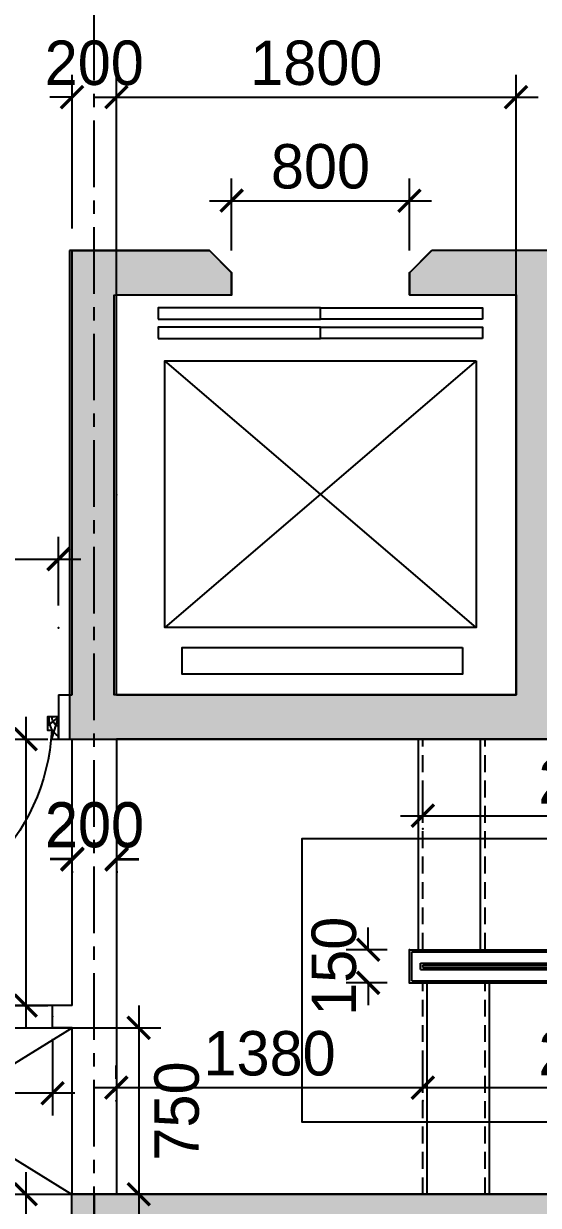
# Model space of a CAD drawing. Header units: inches. Extents: x -844707 to -690155, y -211546 to -175871.
# Drawn here: x -748698 to -746381, y -194963 to -189642 of the extents above; entities that cross this region are included whole.
import ezdxf

# ---------------------------------------------------------------- set-up
doc = ezdxf.new("R2010")
doc.units = ezdxf.units.IN
doc.header["$LTSCALE"] = 48
doc.header["$MEASUREMENT"] = 0
doc.linetypes.add('CENTER', pattern=[2, 1.25, -0.25, 0.25, -0.25])
doc.linetypes.add('Hidden4', pattern=[2.3812, 1.5875, -0.7937])
for name, color, linetype in [('DWGSHARE.com-co-DWGSHARE.com', 72, 'Continuous'), ('DWGSHARE.com-COT-DWGSHARE.com', 2, 'Continuous'), ('DWGSHARE.com-CUA-DWGSHARE.com', 231, 'Continuous'), ('DWGSHARE.com-DIM-DWGSHARE.com', 251, 'Continuous'), ('DWGSHARE.com-duong-DWGSHARE.com', 160, 'Continuous'), ('DWGSHARE.com-HATCH-DWGSHARE.com', 8, 'Continuous'), ('DWGSHARE.com-NET-DWGSHARE.com', 245, 'Continuous'), ('DWGSHARE.com-NETNH-DWGSHARE.com', 154, 'Continuous'), ('DWGSHARE.com-truc-DWGSHARE.com', 250, 'CENTER'), ('DWGSHARE.com-TUONG-DWGSHARE.com', 7, 'Continuous')]:
    doc.layers.add(name, color=color, linetype=linetype)
doc.layers.add('DWGSHARE.com-DefPoints-DWGSHARE.com', color=7, linetype='Continuous', plot=False)
doc.styles.add('VNI-AVO', font='')
doc.styles.get('VNI-AVO').set_extended_font_data('VNI-Avo')
doc.dimstyles.new('tl1-100', dxfattribs={"dimtxt": 200, "dimasz": 100, "dimexe": 100, "dimexo": 100, "dimgap": 50, "dimtad": 1, "dimdec": 0, "dimzin": 0, "dimdsep": 46, "dimtxsty": 'VNI-AVO', "dimblk": 'ARCHTICK', "dimcen": 1, "dimdle": 100, "dimclrd": 256, "dimclre": 256, "dimclrt": 2, "dimadec": 0, "dimazin": 0, "dimtfac": 1, "dimtdec": 0, "dimtix": 1, "dimtofl": 0, "dimtmove": 2, "dimatfit": 3, "dimldrblk": 'ARCHTICK', "dimfxl": 1, "dimtolj": 2, "dimtzin": 0, "dimarcsym": 0})

# ---------------------------------------------------------------- blocks, each defined once
blk = doc.blocks.new('CUA900')
at = {"color": 1}
for p, q in [((-982.7, 0), (-1012.7, 100)), ((-1012.7, 100), (-962.7, 59.3)), ((-12.7, 100), (-62.7, 59.3)), ((-42.7, 0), (-12.7, 100)), ((-42.7, 0), (-82.7, -42.5)), ((-42.7, 0), (-66.8, -60)), ((-127.7, -789), (-127.7, -829)), ((-122.7, -789), (-127.7, -789)), ((-122.7, -789), (-122.7, -829)), ((-92.7, -794), (-122.7, -789)), ((-92.7, -794), (-92.7, -824)), ((-42.7, -779), (-82.7, -801.6)), ((-42.7, -779), (-66.8, -839)), ((-32.7, -794), (-2.7, -789)), ((-32.7, -794), (-32.7, -824)), ((-2.7, -789), (-2.7, -829)), ((-2.7, -789), (2.3, -789)), ((2.3, -789), (2.3, -829)), ((-122.7, -829), (-127.7, -829)), ((-92.7, -824), (-122.7, -829)), ((-82.7, -799), (-92.7, -799)), ((-82.7, -819), (-92.7, -819)), ((-42.7, -799), (-32.7, -799)), ((-42.7, -819), (-32.7, -819)), ((-32.7, -824), (-2.7, -829)), ((-2.7, -829), (2.3, -829))]:
    blk.add_line(p, q, dxfattribs=at)
at = {"color": 3}
for p, q in [((-42.7, 0), (-82.7, 0)), ((-82.7, -60), (-82.7, 0)), ((-42.7, -60), (-42.7, 0)), ((-42.7, -60), (-82.7, -60)), ((-42.7, -779), (-82.7, -779)), ((-82.7, -779), (-82.7, -839)), ((-42.7, -779), (-42.7, -839)), ((-42.7, -839), (-82.7, -839))]:
    blk.add_line(p, q, dxfattribs=at)
for p, q in [((-82.7, -60), (-82.7, -779)), ((-72.7, -60), (-72.7, -779)), ((-62.7, -60), (-62.7, -779)), ((-42.7, -60), (-42.7, -779))]:
    blk.add_line(p, q)
for points in [[(-982.7, 40), (-982.7, 0), (-1012.7, 0), (-1012.7, 100), (-962.7, 100), (-962.7, 40)], [(-42.7, 40), (-42.7, 0), (-12.7, 0), (-12.7, 100), (-62.7, 100), (-62.7, 40)]]:
    blk.add_lwpolyline(points, close=True, dxfattribs=at)
at = {"color": 1}
for centre, radius, start, end in [((-1025.4, 95.6), 41, 288.0428, 6.1388), ((-1066.4, 92.3), 96.3, 303.9098, 4.6078), ((41, 92.3), 96.3, 175.3922, 236.0902), ((0, 95.6), 41, 173.8612, 251.9572), ((-56.7, 86.9), 926.3, 182.8999, 268.389), ((-36.8, -0.8), 39.4, 178.8582, 261.3705), ((-62.7, -21.4), 34.3, 234.3272, 305.7567), ((-52.1, -776.5), 24.2, 186.0418, 292.8937), ((-46.8, -786.5), 42, 211.3101, 275.6269)]:
    blk.add_arc(centre, radius, start, end, dxfattribs=at)
blk = doc.blocks.new('_ArchTick')
at = {"color": 0, "linetype": 'ByBlock', "const_width": 0.15}
blk.add_lwpolyline([(-0.5, -0.5), (0.5, 0.5)], dxfattribs=at)
blk = doc.blocks.new('*D324')
at = {"layer": 'DWGSHARE.com-DefPoints-DWGSHARE.com', "color": 0, "transparency": 16777216}
for p in [(-748540.3, -192052.8), (-749540.3, -192361.7), (-748540.3, -192361.7)]:
    blk.add_point(p, dxfattribs=at)
at = {"layer": 'DWGSHARE.com-DIM-DWGSHARE.com', "lineweight": -2, "transparency": 16777216}
for p, q in [((-749540.3, -192261.7), (-749540.3, -191952.8)), ((-748540.3, -192261.7), (-748540.3, -191952.8)), ((-749640.3, -192052.8), (-748440.3, -192052.8))]:
    blk.add_line(p, q, dxfattribs=at)
at = {"layer": 'DWGSHARE.com-DIM-DWGSHARE.com', "lineweight": -2, "transparency": 16777216, "xscale": 100, "yscale": 100, "zscale": 100, "rotation": 180}
blk.add_blockref('_ArchTick', (-749540.3, -192052.8), dxfattribs=at)
at = {"layer": 'DWGSHARE.com-DIM-DWGSHARE.com', "lineweight": -2, "transparency": 16777216, "xscale": 100, "yscale": 100, "zscale": 100}
blk.add_blockref('_ArchTick', (-748540.3, -192052.8), dxfattribs=at)
at = {"layer": 'DWGSHARE.com-DIM-DWGSHARE.com', "color": 2, "transparency": 16777216, "insert": (-749040.3, -191899.3), "char_height": 200, "attachment_point": 5, "style": 'VNI-AVO'}
blk.add_mtext('\\A2;1000', dxfattribs=at)
blk = doc.blocks.new('*D374')
at = {"layer": 'DWGSHARE.com-DefPoints-DWGSHARE.com', "color": 0, "transparency": 16777216}
for p in [(-746481.3, -189972.8), (-748279.8, -191763.8), (-746481.3, -191763.6)]:
    blk.add_point(p, dxfattribs=at)
at = {"layer": 'DWGSHARE.com-DIM-DWGSHARE.com', "lineweight": -2, "transparency": 16777216}
for p, q in [((-748279.8, -191663.8), (-748279.8, -189872.8)), ((-746481.3, -191663.6), (-746481.3, -189872.8)), ((-748379.8, -189972.8), (-746381.3, -189972.8))]:
    blk.add_line(p, q, dxfattribs=at)
at = {"layer": 'DWGSHARE.com-DIM-DWGSHARE.com', "lineweight": -2, "transparency": 16777216, "xscale": 100, "yscale": 100, "zscale": 100, "rotation": 180}
blk.add_blockref('_ArchTick', (-748279.8, -189972.8), dxfattribs=at)
at = {"layer": 'DWGSHARE.com-DIM-DWGSHARE.com', "lineweight": -2, "transparency": 16777216, "xscale": 100, "yscale": 100, "zscale": 100}
blk.add_blockref('_ArchTick', (-746481.3, -189972.8), dxfattribs=at)
at = {"layer": 'DWGSHARE.com-DIM-DWGSHARE.com', "color": 2, "transparency": 16777216, "insert": (-747380.5, -189819.3), "char_height": 200, "attachment_point": 5, "style": 'VNI-AVO'}
blk.add_mtext('\\A2;1800', dxfattribs=at)
blk = doc.blocks.new('*D391')
at = {"layer": 'DWGSHARE.com-DefPoints-DWGSHARE.com', "color": 0, "transparency": 16777216}
for p in [(-746961.5, -190439), (-747761.5, -190763.6), (-746961.5, -190763.6)]:
    blk.add_point(p, dxfattribs=at)
at = {"layer": 'DWGSHARE.com-DIM-DWGSHARE.com', "lineweight": -2, "transparency": 16777216}
for p, q in [((-747761.5, -190663.6), (-747761.5, -190339)), ((-746961.5, -190663.6), (-746961.5, -190339)), ((-747861.5, -190439), (-746861.5, -190439))]:
    blk.add_line(p, q, dxfattribs=at)
at = {"layer": 'DWGSHARE.com-DIM-DWGSHARE.com', "lineweight": -2, "transparency": 16777216, "xscale": 100, "yscale": 100, "zscale": 100, "rotation": 180}
blk.add_blockref('_ArchTick', (-747761.5, -190439), dxfattribs=at)
at = {"layer": 'DWGSHARE.com-DIM-DWGSHARE.com', "lineweight": -2, "transparency": 16777216, "xscale": 100, "yscale": 100, "zscale": 100}
blk.add_blockref('_ArchTick', (-746961.5, -190439), dxfattribs=at)
at = {"layer": 'DWGSHARE.com-DIM-DWGSHARE.com', "color": 2, "transparency": 16777216, "insert": (-747361.5, -190285.5), "char_height": 200, "attachment_point": 5, "style": 'VNI-AVO'}
blk.add_mtext('\\A2;800', dxfattribs=at)
blk = doc.blocks.new('*D392')
at = {"layer": 'DWGSHARE.com-DefPoints-DWGSHARE.com', "color": 0, "transparency": 16777216}
for p in [(-748279.8, -189972.8), (-748479.8, -190663.6), (-748279.8, -190663.6)]:
    blk.add_point(p, dxfattribs=at)
at = {"layer": 'DWGSHARE.com-DIM-DWGSHARE.com', "lineweight": -2, "transparency": 16777216}
for p, q in [((-748479.8, -190563.6), (-748479.8, -189872.8)), ((-748279.8, -190563.6), (-748279.8, -189872.8)), ((-748479.8, -189972.8), (-748579.8, -189972.8)), ((-748279.8, -189972.8), (-748179.8, -189972.8))]:
    blk.add_line(p, q, dxfattribs=at)
at = {"layer": 'DWGSHARE.com-DIM-DWGSHARE.com', "lineweight": -2, "transparency": 16777216, "xscale": 100, "yscale": 100, "zscale": 100}
blk.add_blockref('_ArchTick', (-748479.8, -189972.8), dxfattribs=at)
at = {"layer": 'DWGSHARE.com-DIM-DWGSHARE.com', "lineweight": -2, "transparency": 16777216, "xscale": 100, "yscale": 100, "zscale": 100, "rotation": 180}
blk.add_blockref('_ArchTick', (-748279.8, -189972.8), dxfattribs=at)
at = {"layer": 'DWGSHARE.com-DIM-DWGSHARE.com', "color": 2, "transparency": 16777216, "insert": (-748379.8, -189819.3), "char_height": 200, "attachment_point": 5, "style": 'VNI-AVO'}
blk.add_mtext('\\A2;200', dxfattribs=at)
blk = doc.blocks.new('*D550')
at = {"layer": 'DWGSHARE.com-DefPoints-DWGSHARE.com', "color": 0, "transparency": 16777216}
for p in [(-749615.3, -192863.6), (-749631.1, -194063.3), (-748688.3, -194063.3)]:
    blk.add_point(p, dxfattribs=at)
at = {"layer": 'DWGSHARE.com-DIM-DWGSHARE.com', "lineweight": -2, "transparency": 16777216}
for p, q in [((-748688.3, -192763.6), (-748688.3, -194163.3)), ((-749515.3, -192863.6), (-748588.3, -192863.6)), ((-749531.1, -194063.3), (-748588.3, -194063.3))]:
    blk.add_line(p, q, dxfattribs=at)
at = {"layer": 'DWGSHARE.com-DIM-DWGSHARE.com', "lineweight": -2, "transparency": 16777216, "xscale": 100, "yscale": 100, "zscale": 100}
for p, rotation in [((-748688.3, -192863.6), 90), ((-748688.3, -194063.3), 270)]:
    blk.add_blockref('_ArchTick', p, dxfattribs=dict(at, rotation=rotation))
at = {"layer": 'DWGSHARE.com-DIM-DWGSHARE.com', "color": 2, "transparency": 16777216, "insert": (-748841.8, -193463.4), "char_height": 200, "attachment_point": 5, "rotation": 90, "style": 'VNI-AVO'}
blk.add_mtext('\\A2;1200', dxfattribs=at)
blk = doc.blocks.new('*D552')
at = {"layer": 'DWGSHARE.com-DefPoints-DWGSHARE.com', "color": 0, "transparency": 16777216}
for p in [(-749691.3, -194163.3), (-749691.3, -194913.1), (-748179.7, -194913.1)]:
    blk.add_point(p, dxfattribs=at)
at = {"layer": 'DWGSHARE.com-DIM-DWGSHARE.com', "lineweight": -2, "transparency": 16777216}
for p, q in [((-748179.7, -194063.3), (-748179.7, -195013.1)), ((-749591.3, -194163.3), (-748079.7, -194163.3)), ((-749591.3, -194913.1), (-748079.7, -194913.1))]:
    blk.add_line(p, q, dxfattribs=at)
at = {"layer": 'DWGSHARE.com-DIM-DWGSHARE.com', "lineweight": -2, "transparency": 16777216, "xscale": 100, "yscale": 100, "zscale": 100}
for p, rotation in [((-748179.7, -194163.3), 90), ((-748179.7, -194913.1), 270)]:
    blk.add_blockref('_ArchTick', p, dxfattribs=dict(at, rotation=rotation))
at = {"layer": 'DWGSHARE.com-DIM-DWGSHARE.com', "color": 2, "transparency": 16777216, "insert": (-748007.7, -194538.2), "char_height": 200, "attachment_point": 5, "rotation": 90, "style": 'VNI-AVO'}
blk.add_mtext('\\A2;750', dxfattribs=at)
blk = doc.blocks.new('*D553')
at = {"layer": 'DWGSHARE.com-DefPoints-DWGSHARE.com', "color": 0, "transparency": 16777216}
for p in [(-749691.3, -194913.1), (-749680.3, -195113.1), (-748688.3, -195113.1)]:
    blk.add_point(p, dxfattribs=at)
at = {"layer": 'DWGSHARE.com-DIM-DWGSHARE.com', "lineweight": -2, "transparency": 16777216}
for p, q in [((-748688.3, -194813.1), (-748688.3, -195213.1)), ((-749591.3, -194913.1), (-748588.3, -194913.1)), ((-749580.3, -195113.1), (-748588.3, -195113.1))]:
    blk.add_line(p, q, dxfattribs=at)
at = {"layer": 'DWGSHARE.com-DIM-DWGSHARE.com', "lineweight": -2, "transparency": 16777216, "xscale": 100, "yscale": 100, "zscale": 100}
for p, rotation in [((-748688.3, -194913.1), 90), ((-748688.3, -195113.1), 270)]:
    blk.add_blockref('_ArchTick', p, dxfattribs=dict(at, rotation=rotation))
at = {"layer": 'DWGSHARE.com-DIM-DWGSHARE.com', "color": 2, "transparency": 16777216, "insert": (-749558.9, -195013.1), "char_height": 200, "attachment_point": 5, "rotation": 90, "style": 'VNI-AVO'}
blk.add_mtext('\\A2;200', dxfattribs=at)
blk = doc.blocks.new('*D741')
at = {"layer": 'DWGSHARE.com-DefPoints-DWGSHARE.com', "color": 0, "transparency": 16777216}
for p in [(-748278.8, -193406), (-748478.8, -193463.5), (-748278.8, -193463.5)]:
    blk.add_point(p, dxfattribs=at)
at = {"layer": 'DWGSHARE.com-DIM-DWGSHARE.com', "lineweight": -2, "transparency": 16777216}
for p, q in [((-748478.8, -193363.5), (-748478.8, -193306)), ((-748278.8, -193363.5), (-748278.8, -193306)), ((-748478.8, -193406), (-748578.8, -193406)), ((-748278.8, -193406), (-748178.8, -193406))]:
    blk.add_line(p, q, dxfattribs=at)
at = {"layer": 'DWGSHARE.com-DIM-DWGSHARE.com', "lineweight": -2, "transparency": 16777216, "xscale": 100, "yscale": 100, "zscale": 100}
blk.add_blockref('_ArchTick', (-748478.8, -193406), dxfattribs=at)
at = {"layer": 'DWGSHARE.com-DIM-DWGSHARE.com', "lineweight": -2, "transparency": 16777216, "xscale": 100, "yscale": 100, "zscale": 100, "rotation": 180}
blk.add_blockref('_ArchTick', (-748278.8, -193406), dxfattribs=at)
at = {"layer": 'DWGSHARE.com-DIM-DWGSHARE.com', "color": 2, "transparency": 16777216, "insert": (-748378.8, -193252.5), "char_height": 200, "attachment_point": 5, "style": 'VNI-AVO'}
blk.add_mtext('\\A2;200', dxfattribs=at)
blk = doc.blocks.new('*D802')
at = {"layer": 'DWGSHARE.com-DefPoints-DWGSHARE.com', "color": 0, "transparency": 16777216}
for p in [(-744380.8, -193208.4), (-746900.8, -193268.1), (-744380.8, -193374.2)]:
    blk.add_point(p, dxfattribs=at)
at = {"layer": 'DWGSHARE.com-DIM-DWGSHARE.com', "lineweight": -2, "transparency": 16777216}
for p, q in [((-746900.8, -193168.1), (-746900.8, -193108.4)), ((-744380.8, -193274.2), (-744380.8, -193108.4)), ((-747000.8, -193208.4), (-744280.8, -193208.4))]:
    blk.add_line(p, q, dxfattribs=at)
at = {"layer": 'DWGSHARE.com-DIM-DWGSHARE.com', "lineweight": -2, "transparency": 16777216, "xscale": 100, "yscale": 100, "zscale": 100, "rotation": 180}
blk.add_blockref('_ArchTick', (-746900.8, -193208.4), dxfattribs=at)
at = {"layer": 'DWGSHARE.com-DIM-DWGSHARE.com', "lineweight": -2, "transparency": 16777216, "xscale": 100, "yscale": 100, "zscale": 100}
blk.add_blockref('_ArchTick', (-744380.8, -193208.4), dxfattribs=at)
at = {"layer": 'DWGSHARE.com-DIM-DWGSHARE.com', "color": 2, "transparency": 16777216, "insert": (-745640.8, -193054.9), "char_height": 200, "attachment_point": 5, "style": 'VNI-AVO'}
blk.add_mtext('\\A2;280x9=2520', dxfattribs=at)
blk = doc.blocks.new('*D803')
at = {"layer": 'DWGSHARE.com-DefPoints-DWGSHARE.com', "color": 0, "transparency": 16777216}
for p in [(-746900.8, -194433.1), (-748280.5, -194492.8), (-746900.8, -194492.8)]:
    blk.add_point(p, dxfattribs=at)
at = {"layer": 'DWGSHARE.com-DIM-DWGSHARE.com', "lineweight": -2, "transparency": 16777216}
for p, q in [((-748280.5, -194392.8), (-748280.5, -194333.1)), ((-746900.8, -194392.8), (-746900.8, -194333.1)), ((-748380.5, -194433.1), (-746800.8, -194433.1))]:
    blk.add_line(p, q, dxfattribs=at)
at = {"layer": 'DWGSHARE.com-DIM-DWGSHARE.com', "lineweight": -2, "transparency": 16777216, "xscale": 100, "yscale": 100, "zscale": 100, "rotation": 180}
blk.add_blockref('_ArchTick', (-748280.5, -194433.1), dxfattribs=at)
at = {"layer": 'DWGSHARE.com-DIM-DWGSHARE.com', "lineweight": -2, "transparency": 16777216, "xscale": 100, "yscale": 100, "zscale": 100}
blk.add_blockref('_ArchTick', (-746900.8, -194433.1), dxfattribs=at)
at = {"layer": 'DWGSHARE.com-DIM-DWGSHARE.com', "color": 2, "transparency": 16777216, "insert": (-747590.6, -194279.6), "char_height": 200, "attachment_point": 5, "style": 'VNI-AVO'}
blk.add_mtext('\\A2;1380', dxfattribs=at)
blk = doc.blocks.new('*D799')
at = {"layer": 'DWGSHARE.com-DefPoints-DWGSHARE.com', "color": 0, "transparency": 16777216}
for p in [(-748278.5, -193402.4), (-748478.5, -193459.8), (-748278.5, -193459.8)]:
    blk.add_point(p, dxfattribs=at)
at = {"layer": 'DWGSHARE.com-DIM-DWGSHARE.com', "lineweight": -2, "transparency": 16777216}
for p, q in [((-748478.5, -193359.8), (-748478.5, -193302.4)), ((-748278.5, -193359.8), (-748278.5, -193302.4)), ((-748478.5, -193402.4), (-748578.5, -193402.4)), ((-748278.5, -193402.4), (-748178.5, -193402.4))]:
    blk.add_line(p, q, dxfattribs=at)
at = {"layer": 'DWGSHARE.com-DIM-DWGSHARE.com', "lineweight": -2, "transparency": 16777216, "xscale": 100, "yscale": 100, "zscale": 100}
blk.add_blockref('_ArchTick', (-748478.5, -193402.4), dxfattribs=at)
at = {"layer": 'DWGSHARE.com-DIM-DWGSHARE.com', "lineweight": -2, "transparency": 16777216, "xscale": 100, "yscale": 100, "zscale": 100, "rotation": 180}
blk.add_blockref('_ArchTick', (-748278.5, -193402.4), dxfattribs=at)
at = {"layer": 'DWGSHARE.com-DIM-DWGSHARE.com', "color": 2, "transparency": 16777216, "insert": (-748378.5, -193248.9), "char_height": 200, "attachment_point": 5, "style": 'VNI-AVO'}
blk.add_mtext('\\A2;200', dxfattribs=at)
blk = doc.blocks.new('*D821')
at = {"layer": 'DWGSHARE.com-DefPoints-DWGSHARE.com', "color": 0, "transparency": 16777216}
for p in [(-744380.8, -194433.1), (-746900.8, -194492.8), (-744380.8, -194598.9)]:
    blk.add_point(p, dxfattribs=at)
at = {"layer": 'DWGSHARE.com-DIM-DWGSHARE.com', "lineweight": -2, "transparency": 16777216}
for p, q in [((-746900.8, -194392.8), (-746900.8, -194333.1)), ((-744380.8, -194498.9), (-744380.8, -194333.1)), ((-747000.8, -194433.1), (-744280.8, -194433.1))]:
    blk.add_line(p, q, dxfattribs=at)
at = {"layer": 'DWGSHARE.com-DIM-DWGSHARE.com', "lineweight": -2, "transparency": 16777216, "xscale": 100, "yscale": 100, "zscale": 100, "rotation": 180}
blk.add_blockref('_ArchTick', (-746900.8, -194433.1), dxfattribs=at)
at = {"layer": 'DWGSHARE.com-DIM-DWGSHARE.com', "lineweight": -2, "transparency": 16777216, "xscale": 100, "yscale": 100, "zscale": 100}
blk.add_blockref('_ArchTick', (-744380.8, -194433.1), dxfattribs=at)
at = {"layer": 'DWGSHARE.com-DIM-DWGSHARE.com', "color": 2, "transparency": 16777216, "insert": (-745640.8, -194279.6), "char_height": 200, "attachment_point": 5, "style": 'VNI-AVO'}
blk.add_mtext('\\A2;280x9=2520', dxfattribs=at)
blk = doc.blocks.new('*D822')
at = {"layer": 'DWGSHARE.com-DefPoints-DWGSHARE.com', "color": 0, "transparency": 16777216}
for p in [(-749567, -194113.3), (-748567.3, -194113.3), (-749567, -194458)]:
    blk.add_point(p, dxfattribs=at)
at = {"layer": 'DWGSHARE.com-DIM-DWGSHARE.com', "lineweight": -2, "transparency": 16777216}
for p, q in [((-749567, -194213.3), (-749567, -194558)), ((-748567.3, -194213.3), (-748567.3, -194558)), ((-748467.3, -194458), (-749667, -194458))]:
    blk.add_line(p, q, dxfattribs=at)
at = {"layer": 'DWGSHARE.com-DIM-DWGSHARE.com', "lineweight": -2, "transparency": 16777216, "xscale": 100, "yscale": 100, "zscale": 100, "rotation": 180}
blk.add_blockref('_ArchTick', (-749567, -194458), dxfattribs=at)
at = {"layer": 'DWGSHARE.com-DIM-DWGSHARE.com', "lineweight": -2, "transparency": 16777216, "xscale": 100, "yscale": 100, "zscale": 100}
blk.add_blockref('_ArchTick', (-748567.3, -194458), dxfattribs=at)
at = {"layer": 'DWGSHARE.com-DIM-DWGSHARE.com', "color": 2, "transparency": 16777216, "insert": (-749067.1, -194304.5), "char_height": 200, "attachment_point": 5, "style": 'VNI-AVO'}
blk.add_mtext('\\A2;1000', dxfattribs=at)
blk = doc.blocks.new('*D824')
at = {"layer": 'DWGSHARE.com-DefPoints-DWGSHARE.com', "color": 0, "transparency": 16777216}
for p in [(-746960.8, -193811.8), (-747146.6, -193961.3), (-746960.8, -193961.3)]:
    blk.add_point(p, dxfattribs=at)
at = {"layer": 'DWGSHARE.com-DIM-DWGSHARE.com', "lineweight": -2, "transparency": 16777216}
for p, q in [((-747146.6, -193811.8), (-747146.6, -193711.8)), ((-747060.8, -193811.8), (-747246.6, -193811.8)), ((-747060.8, -193961.3), (-747246.6, -193961.3)), ((-747146.6, -193961.3), (-747146.6, -194061.3))]:
    blk.add_line(p, q, dxfattribs=at)
at = {"layer": 'DWGSHARE.com-DIM-DWGSHARE.com', "lineweight": -2, "transparency": 16777216, "xscale": 100, "yscale": 100, "zscale": 100}
for p, rotation in [((-747146.6, -193811.8), 270), ((-747146.6, -193961.3), 90)]:
    blk.add_blockref('_ArchTick', p, dxfattribs=dict(at, rotation=rotation))
at = {"layer": 'DWGSHARE.com-DIM-DWGSHARE.com', "color": 2, "transparency": 16777216, "insert": (-747300.1, -193886.5), "char_height": 200, "attachment_point": 5, "rotation": 90, "style": 'VNI-AVO'}
blk.add_mtext('\\A2;150', dxfattribs=at)

msp = doc.modelspace()

# ---------------------------------------------------------------- hatches: boundary and pattern name
at = {"layer": 'DWGSHARE.com-COT-DWGSHARE.com'}
h = msp.add_hatch(dxfattribs=at)
h.set_pattern_fill('ANSI38', color=256, scale=50, style=0)
h.set_pattern_definition([(45, (83472.2876, 3272.6367), (-4.419417382, 4.419417382), []), (135, (83472.2876, 3272.6367), (-13.258252147, 4.419417382), [15.625, -9.375])])
h.paths.add_polyline_path([(-748490.8, -190663.6), (-748490.8, -192863.6), (-744270.8, -192863.6), (-744270.8, -190663.6), (-744900, -190663.6), (-745000, -190763.6), (-745000, -190863.6), (-744471.3, -190864.1), (-744470.8, -192663.6), (-746280.3, -192663.6), (-746280.3, -190863.6), (-745800, -190863.6), (-745800, -190763.6), (-745900, -190663.6), (-746860.5, -190663.6), (-746960.5, -190763.6), (-746960.5, -190863.6), (-746480.3, -190863.6), (-746480.3, -192663.6), (-748290.8, -192663.6), (-748290.3, -190864.1), (-747760.5, -190863.6), (-747760.5, -190763.6), (-747860.5, -190663.6)])
msp.add_hatch(color=256, dxfattribs=at).paths.add_polyline_path([(-748481.7, -195213.1), (-744279.8, -195213.1), (-744279.8, -194913.1), (-748481.7, -194913.1)])

# ---------------------------------------------------------------- linework, layer by layer
at = {"layer": 'DWGSHARE.com-co-DWGSHARE.com'}
msp.add_lwpolyline([(-748379.8, -195213.1), (-744381.8, -195213.1), (-744380.8, -194913.1), (-748380.8, -194913.1)], close=True, dxfattribs=at)
at = {"layer": 'DWGSHARE.com-COT-DWGSHARE.com'}
for points in [[(-748490.8, -190663.6), (-748490.8, -192863.6), (-744270.8, -192863.6), (-744270.8, -190663.6), (-744900, -190663.6), (-745000, -190763.6), (-745000, -190863.6), (-744471.3, -190864.1), (-744470.8, -192663.6), (-746280.3, -192663.6), (-746280.3, -190863.6), (-745800, -190863.6), (-745800, -190763.6), (-745900, -190663.6), (-746860.5, -190663.6), (-746960.5, -190763.6), (-746960.5, -190863.6), (-746480.3, -190863.6), (-746480.3, -192663.6), (-748290.8, -192663.6), (-748290.3, -190864.1), (-747760.5, -190863.6), (-747760.5, -190763.6), (-747860.5, -190663.6)], [(-748481.7, -195213.1), (-744279.8, -195213.1), (-744279.8, -194913.1), (-748481.7, -194913.1)]]:
    msp.add_lwpolyline(points, close=True, dxfattribs=at)
at = {"layer": 'DWGSHARE.com-duong-DWGSHARE.com'}
msp.add_lwpolyline([(-746114.4, -194588.3), (-747444.4, -194588.3), (-747444.4, -193311.3), (-745942.6, -193311.3)], dxfattribs=at)
at = {"layer": 'DWGSHARE.com-HATCH-DWGSHARE.com'}
for p, q in [((-749691.3, -194163.3), (-748481.7, -194913.1)), ((-749691.3, -194913.1), (-748478.8, -194163.3))]:
    msp.add_line(p, q, dxfattribs=at)
at = {"layer": 'DWGSHARE.com-NET-DWGSHARE.com'}
for p, q in [((-746661.3, -191160.1), (-748061.7, -192360.5)), ((-746661.3, -192360.5), (-748061.7, -191160.1)), ((-746920.8, -193811.8), (-746920.8, -192863.7)), ((-746640.8, -193811.8), (-746640.8, -192863.7)), ((-746960.8, -193811.8), (-745647.3, -193811.8)), ((-746960.8, -193961.3), (-746960.8, -193811.8)), ((-746900.8, -193881.8), (-745606.3, -193881.8)), ((-746900.8, -193891.8), (-746900.8, -193881.8)), ((-746900.8, -193891.3), (-744380.8, -193891.3)), ((-746960.8, -193961.3), (-744320.8, -193961.3)), ((-746880.8, -194913.2), (-746880.8, -193961.3)), ((-746600.8, -194913.2), (-746600.8, -193961.3)), ((-748567.3, -194163.3), (-748567.3, -194063.3))]:
    msp.add_line(p, q, dxfattribs=at)
at = {"layer": 'DWGSHARE.com-NET-DWGSHARE.com', "linetype": 'Hidden4'}
for p, q in [((-746900.8, -193811.8), (-746900.8, -192863.7)), ((-746620.8, -193811.8), (-746620.8, -192863.7)), ((-746900.8, -194913.2), (-746900.8, -193961.3)), ((-746620.8, -194913.2), (-746620.8, -193961.3))]:
    msp.add_line(p, q, dxfattribs=at)
at = {"layer": 'DWGSHARE.com-NET-DWGSHARE.com'}
for points in [[(-748091.4, -190972.8), (-747361.5, -190972.8), (-747361.5, -190921.8), (-748091.4, -190921.8)], [(-746631.6, -190972.8), (-747361.5, -190972.8), (-747361.5, -190921.8), (-746631.6, -190921.8)], [(-748091.4, -191059.5), (-747361.5, -191059.5), (-747361.5, -191008.5), (-748091.4, -191008.5)], [(-746631.6, -191059.5), (-747361.5, -191059.5), (-747361.5, -191008.5), (-746631.6, -191008.5)], [(-746661.3, -191160.1), (-746661.3, -192360.5), (-748061.7, -192360.5), (-748061.7, -191160.1)], [(-746722.5, -192451.6), (-746722.5, -192570.4), (-747984.6, -192570.4), (-747984.6, -192451.6)], [(-748567.3, -194163.3), (-748567.3, -194063.3), (-749567, -194063.3), (-749567, -194163.3)]]:
    msp.add_lwpolyline(points, close=True, dxfattribs=at)
at = {"layer": 'DWGSHARE.com-NETNH-DWGSHARE.com'}
for p, q in [((-746950.8, -193951.3), (-746950.8, -193821.8)), ((-746950.8, -193821.8), (-745641.4, -193821.8)), ((-746910.8, -193901.3), (-746910.8, -193871.8)), ((-746910.8, -193871.8), (-745612.1, -193871.8)), ((-746910.8, -193901.3), (-744370.8, -193901.3)), ((-746950.8, -193951.3), (-744330.8, -193951.3))]:
    msp.add_line(p, q, dxfattribs=at)
at = {"layer": 'DWGSHARE.com-truc-DWGSHARE.com', "ltscale": 5}
msp.add_line((-748380.8, -203337.8), (-748380.8, -179540.7), dxfattribs=at)
at = {"layer": 'DWGSHARE.com-TUONG-DWGSHARE.com'}
for p, q in [((-748479.8, -192663.6), (-748479.8, -190663.6)), ((-748479.8, -190663.6), (-747861.5, -190663.6)), ((-747761.5, -190763.6), (-747861.5, -190663.6)), ((-746961.5, -190763.6), (-746861.5, -190663.6)), ((-745900, -190663.6), (-746860.5, -190663.6)), ((-747761.5, -190863.6), (-747761.5, -190763.6)), ((-746961.5, -190863.6), (-746961.5, -190763.6)), ((-748279.8, -192663.6), (-748279.8, -190864.1)), ((-748279.3, -190863.6), (-747761.5, -190863.6)), ((-746961.5, -190863.6), (-746481.3, -190863.6)), ((-746481.3, -192663.6), (-746481.3, -190863.6)), ((-748540.3, -192663.6), (-748479.8, -192663.6)), ((-748540.3, -192663.6), (-748540.3, -192863.6)), ((-748279.8, -192663.6), (-748279.8, -192663.6)), ((-748279.8, -192663.6), (-746481.3, -192663.6)), ((-748540.3, -192863.6), (-744221.3, -192863.6)), ((-748478.8, -194063.3), (-748478.8, -192863.6)), ((-744221.2, -192863.6), (-748279.8, -192863.6)), ((-748278.8, -194913.1), (-748278.8, -192863.6)), ((-748478.8, -194063.3), (-748567.3, -194063.3)), ((-748478.8, -194163.3), (-748567.3, -194163.3)), ((-748478.8, -194913.1), (-748478.8, -194163.3)), ((-749691.3, -194913.1), (-744517, -194913.1)), ((-743081.3, -194913.1), (-748279.8, -194913.1))]:
    msp.add_line(p, q, dxfattribs=at)
for centre in [(-748379.3, -190664.1), (-748279.3, -190864.1)]:
    msp.add_arc(centre, 0.5, 90, 180, dxfattribs=at)

# ---------------------------------------------------------------- block references
at = {"layer": 'DWGSHARE.com-CUA-DWGSHARE.com', "xscale": -1}
msp.add_blockref('CUA900', (-749553, -192863.6), dxfattribs=at)

# ---------------------------------------------------------------- dimensions: what is measured, and where the dimension line sits
at = {"layer": 'DWGSHARE.com-DIM-DWGSHARE.com'}
for base, p1, p2, picture, middle in [((-748279.8, -189972.8), (-748479.8, -190663.6), (-748279.8, -190663.6), '*D392', (-748379.8, -189819.3)), ((-746961.5, -190439), (-747761.5, -190763.6), (-746961.5, -190763.6), '*D391', (-747361.5, -190285.5)), ((-748540.3, -192052.8), (-749540.3, -192361.7), (-748540.3, -192361.7), '*D324', (-749040.3, -191899.3)), ((-748278.8, -193406), (-748478.8, -193463.5), (-748278.8, -193463.5), '*D741', (-748378.8, -193252.5)), ((-748278.5, -193402.4), (-748478.5, -193459.8), (-748278.5, -193459.8), '*D799', (-748378.5, -193248.9)), ((-749567, -194458), (-748567.3, -194113.3), (-749567, -194113.3), '*D822', (-749067.1, -194304.5)), ((-746900.8, -194433.1), (-748280.5, -194492.8), (-746900.8, -194492.8), '*D803', (-747590.6, -194279.6))]:
    dim = msp.add_linear_dim(base=base, p1=p1, p2=p2, dimstyle='tl1-100', dxfattribs=at)
    dim.commit()
    dim.dimension.update_dxf_attribs({"geometry": picture, "text_midpoint": middle})
for base, p1, p2, text, picture, middle in [((-746481.3, -189972.8), (-748279.8, -191763.8), (-746481.3, -191763.6), '1800', '*D374', (-747380.5, -189819.3)), ((-744380.8, -193208.4), (-746900.8, -193268.1), (-744380.8, -193374.2), '280x9=<>', '*D802', (-745640.8, -193054.9)), ((-744380.8, -194433.1), (-746900.8, -194492.8), (-744380.8, -194598.9), '280x9=<>', '*D821', (-745640.8, -194279.6))]:
    dim = msp.add_linear_dim(base=base, p1=p1, p2=p2, text=text, dimstyle='tl1-100', dxfattribs=at)
    dim.commit()
    dim.dimension.update_dxf_attribs({"geometry": picture, "text_midpoint": middle})
for base, p1, p2, picture, middle in [((-748688.3, -194063.3), (-749615.3, -192863.6), (-749631.1, -194063.3), '*D550', (-748841.8, -193463.4)), ((-747146.6072, -193961.2913), (-746960.7611, -193811.7843), (-746960.7611, -193961.2913), '*D824', (-747300.1207, -193886.5378))]:
    dim = msp.add_linear_dim(base=base, p1=p1, p2=p2, angle=90, dimstyle='tl1-100', dxfattribs=at)
    dim.commit()
    dim.dimension.update_dxf_attribs({"geometry": picture, "text_midpoint": middle})
for base, p1, p2, picture, middle in [((-748179.7, -194913.1), (-749691.3, -194163.3), (-749691.3, -194913.1), '*D552', (-748007.7, -194538.2)), ((-748688.3, -195113.1), (-749691.3, -194913.1), (-749680.3, -195113.1), '*D553', (-749558.9, -195013.1))]:
    dim = msp.add_linear_dim(base=base, p1=p1, p2=p2, angle=90, dimstyle='tl1-100', dxfattribs=at)
    dim.commit()
    dim.dimension.update_dxf_attribs({"geometry": picture, "text_midpoint": middle, "dimtype": 160})

doc.saveas('drawing.dxf')
